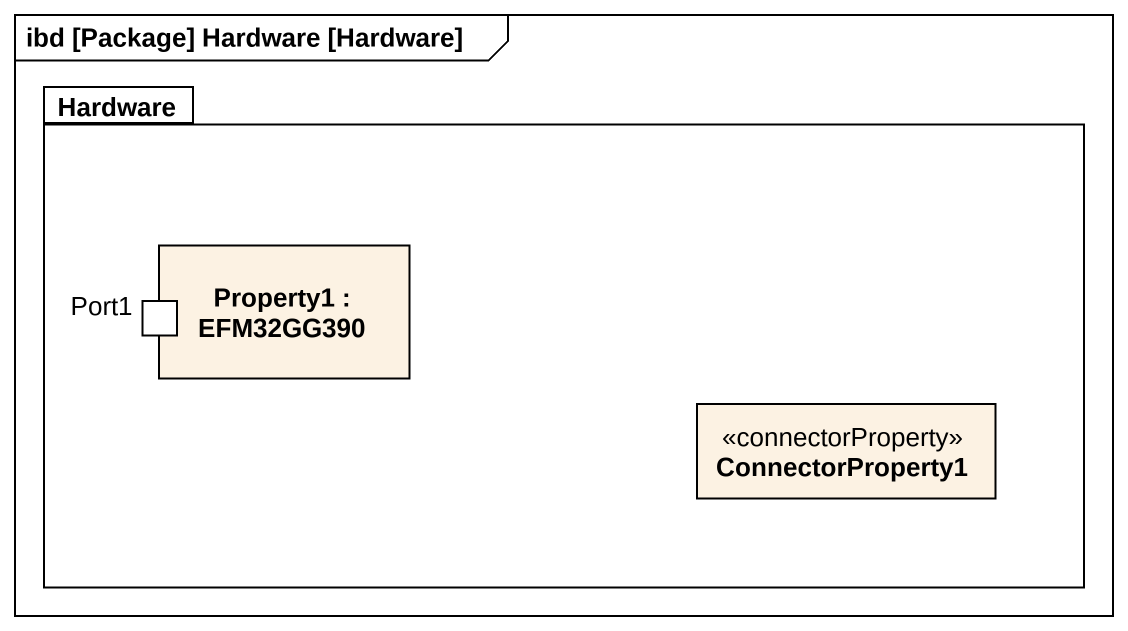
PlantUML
@startuml
mainframe ibd [Package] Hardware [Hardware]
package Hardware {
  rectangle "Property1 : EFM32GG390" as Property1 {
    port Port1
  }
  rectangle ConnectorProperty1 <<connectorProperty>>
}
@enduml
